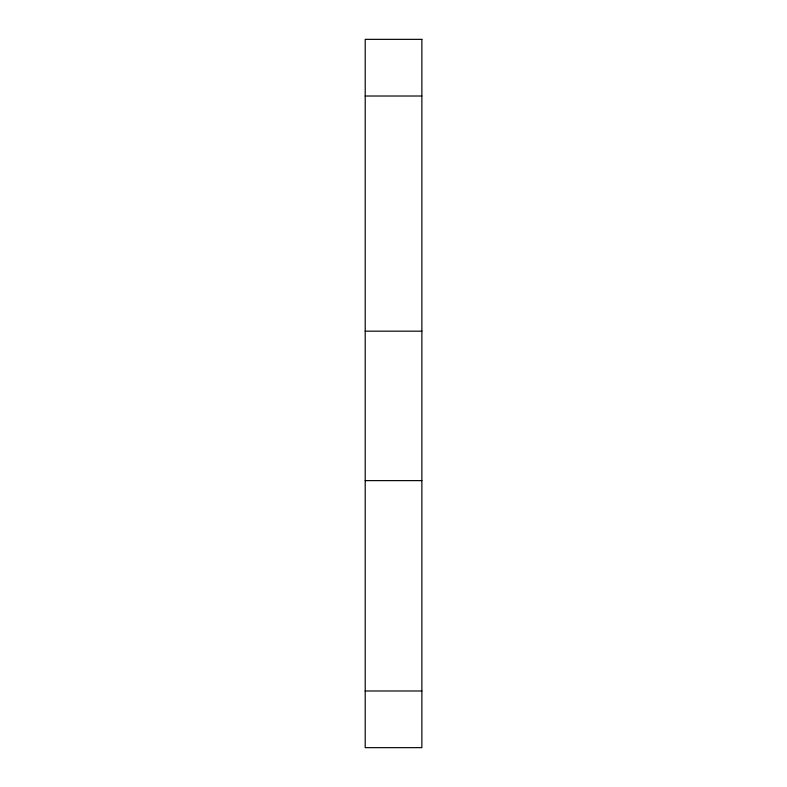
<?xml version="1.0" encoding="UTF-8"?>
<svg xmlns="http://www.w3.org/2000/svg" width="787" height="787" viewBox="0 0 787 787"><rect width="100%" height="100%" fill="white"/><g stroke="black" fill="none" stroke-linecap="round" stroke-linejoin="round"><path stroke-width="1.18" d="M365.207 96.014L421.871 96.014M365.207 331.17L421.871 331.17M365.207 480.621L421.871 480.621M365.207 690.986L421.871 690.986M421.871 39.35L365.207 39.35L365.207 747.65L421.871 747.65L421.871 39.35"/></g></svg>
